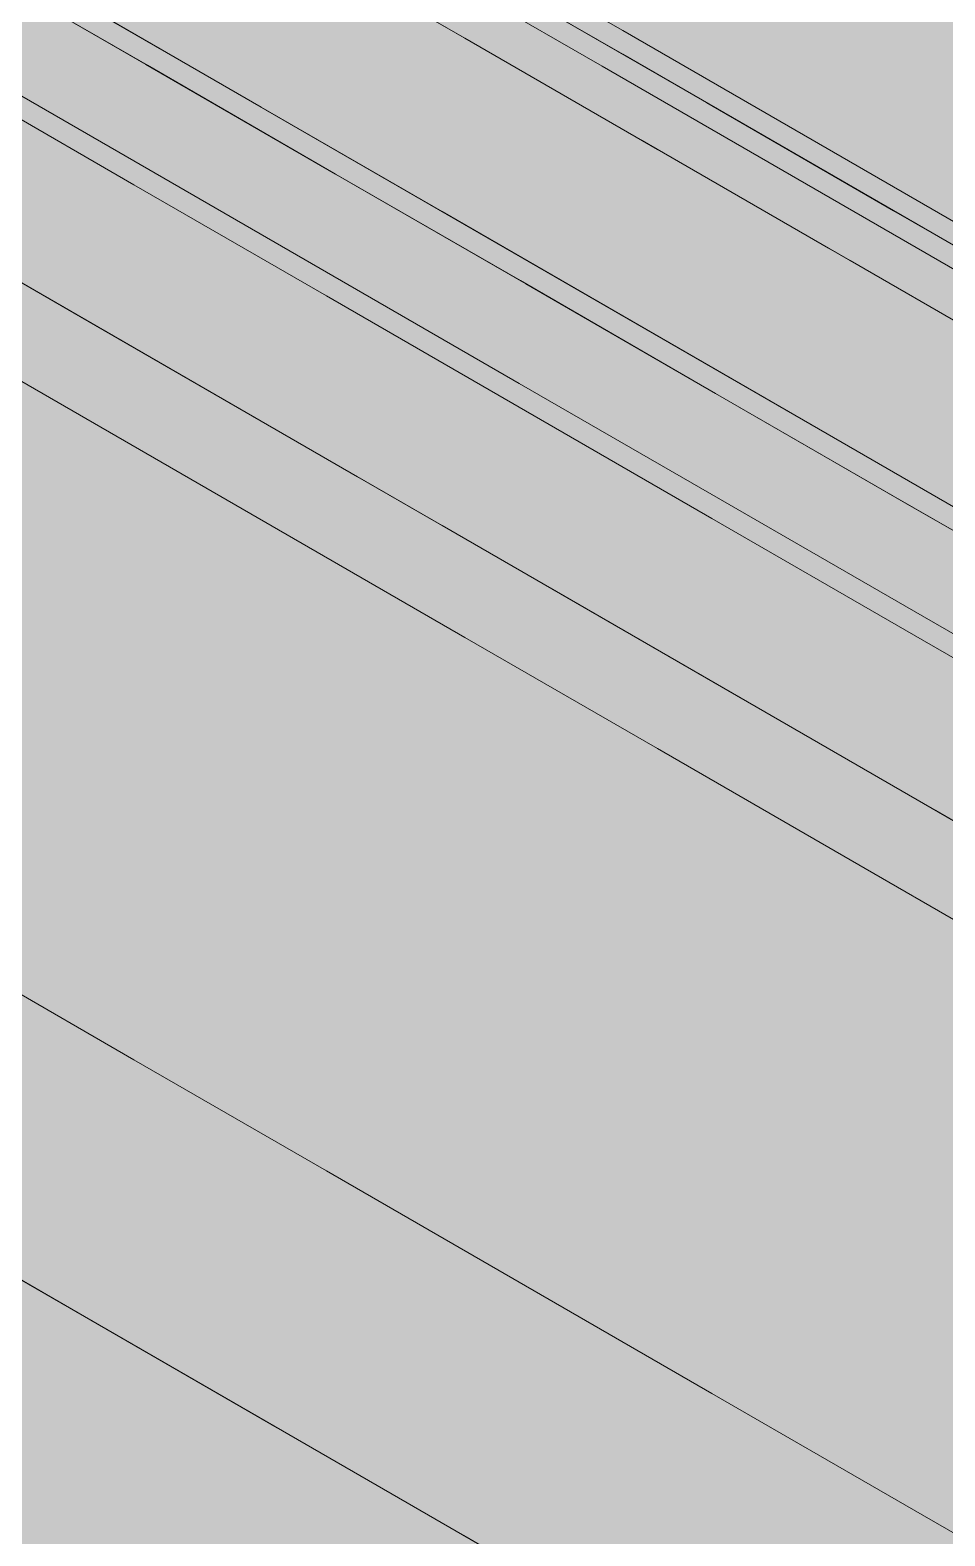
# Model space of a CAD drawing. Header units: metres. Extents: x 349021 to 349543, y 9281040 to 9281959.
# Drawn here: x 349202.9224 to 349203.0446, y 9281044.1978 to 9281044.3988 of the extents above; entities that cross this region are included whole.
import ezdxf

# ---------------------------------------------------------------- set-up
doc = ezdxf.new("R2010")
doc.units = ezdxf.units.M
doc.header["$LTSCALE"] = 0.25
doc.layers.add('ISO-3D', color=7, linetype='CONTINUOUS', lineweight=13)
doc.layers.add('ISO-3D-ARISTAS', color=250, linetype='CONTINUOUS', lineweight=13)

msp = doc.modelspace()

# ---------------------------------------------------------------- linework, layer by layer
at = {"layer": 'ISO-3D', "true_color": 0x9e9d98}
for points in [[(349202.95475, 9281044.38591), (349202.92903, 9281044.40076), (349202.95475, 9281044.41257), (349202.92903, 9281044.42743)], [(349202.92903, 9281044.37409), (349202.9033, 9281044.38895), (349202.92903, 9281044.40076), (349202.9033, 9281044.41561)], [(349202.98048, 9281044.37105), (349202.95475, 9281044.38591), (349202.98048, 9281044.39772), (349202.95475, 9281044.41257)], [(349202.95475, 9281044.35924), (349202.92903, 9281044.37409), (349202.95475, 9281044.38591), (349202.92903, 9281044.40076)], [(349203.0062, 9281044.3562), (349202.98048, 9281044.37105), (349203.0062, 9281044.38287), (349202.98048, 9281044.39772)], [(349202.9363, 9281044.36069), (349202.91057, 9281044.37554), (349202.9363, 9281044.37815), (349202.91057, 9281044.39301)], [(349202.92903, 9281044.34743), (349202.9033, 9281044.36228), (349202.92903, 9281044.37409), (349202.9033, 9281044.38895)], [(349202.98048, 9281044.34439), (349202.95475, 9281044.35924), (349202.98048, 9281044.37105), (349202.95475, 9281044.38591)], [(349203.03193, 9281044.34135), (349203.0062, 9281044.3562), (349203.03193, 9281044.36802), (349203.0062, 9281044.38287)], [(349202.96202, 9281044.34584), (349202.9363, 9281044.36069), (349202.96202, 9281044.3633), (349202.9363, 9281044.37815)], [(349202.9363, 9281044.34323), (349202.91057, 9281044.35808), (349202.9363, 9281044.36069), (349202.91057, 9281044.37554)], [(349202.95475, 9281044.33257), (349202.92903, 9281044.34743), (349202.95475, 9281044.35924), (349202.92903, 9281044.37409)], [(349203.0062, 9281044.32954), (349202.98048, 9281044.34439), (349203.0062, 9281044.3562), (349202.98048, 9281044.37105)], [(349203.05765, 9281044.3265), (349203.03193, 9281044.34135), (349203.05765, 9281044.35316), (349203.03193, 9281044.36802)], [(349202.98775, 9281044.33099), (349202.96202, 9281044.34584), (349202.98775, 9281044.34845), (349202.96202, 9281044.3633)], [(349202.96202, 9281044.32838), (349202.9363, 9281044.34323), (349202.96202, 9281044.34584), (349202.9363, 9281044.36069)], [(349202.98048, 9281044.31772), (349202.95475, 9281044.33257), (349202.98048, 9281044.34439), (349202.95475, 9281044.35924)], [(349202.9363, 9281044.31593), (349202.91057, 9281044.33078), (349202.9363, 9281044.34323), (349202.91057, 9281044.35808)], [(349203.03193, 9281044.31468), (349203.0062, 9281044.32954), (349203.03193, 9281044.34135), (349203.0062, 9281044.3562)], [(349203.01347, 9281044.31613), (349202.98775, 9281044.33099), (349203.01347, 9281044.3336), (349202.98775, 9281044.34845)], [(349202.98775, 9281044.31352), (349202.96202, 9281044.32838), (349202.98775, 9281044.33099), (349202.96202, 9281044.34584)], [(349202.96202, 9281044.30108), (349202.9363, 9281044.31593), (349202.96202, 9281044.32838), (349202.9363, 9281044.34323)], [(349203.0062, 9281044.30287), (349202.98048, 9281044.31772), (349203.0062, 9281044.32954), (349202.98048, 9281044.34439)], [(349203.05765, 9281044.29983), (349203.03193, 9281044.31468), (349203.05765, 9281044.3265), (349203.03193, 9281044.34135)], [(349203.0392, 9281044.30128), (349203.01347, 9281044.31613), (349203.0392, 9281044.31874), (349203.01347, 9281044.3336)], [(349202.9363, 9281044.28863), (349202.91057, 9281044.30348), (349202.9363, 9281044.31593), (349202.91057, 9281044.33078)], [(349203.01347, 9281044.29867), (349202.98775, 9281044.31352), (349203.01347, 9281044.31613), (349202.98775, 9281044.33099)], [(349203.03193, 9281044.28802), (349203.0062, 9281044.30287), (349203.03193, 9281044.31468), (349203.0062, 9281044.32954)], [(349202.98775, 9281044.28622), (349202.96202, 9281044.30108), (349202.98775, 9281044.31352), (349202.96202, 9281044.32838)], [(349203.06492, 9281044.28643), (349203.0392, 9281044.30128), (349203.06492, 9281044.30389), (349203.0392, 9281044.31874)], [(349202.96202, 9281044.27378), (349202.9363, 9281044.28863), (349202.96202, 9281044.30108), (349202.9363, 9281044.31593)], [(349203.0392, 9281044.28382), (349203.01347, 9281044.29867), (349203.0392, 9281044.30128), (349203.01347, 9281044.31613)], [(349203.05765, 9281044.27316), (349203.03193, 9281044.28802), (349203.05765, 9281044.29983), (349203.03193, 9281044.31468)], [(349203.01347, 9281044.27137), (349202.98775, 9281044.28622), (349203.01347, 9281044.29867), (349202.98775, 9281044.31352)], [(349202.9363, 9281044.26133), (349202.91057, 9281044.27618), (349202.9363, 9281044.28863), (349202.91057, 9281044.30348)], [(349202.98775, 9281044.25892), (349202.96202, 9281044.27378), (349202.98775, 9281044.28622), (349202.96202, 9281044.30108)], [(349203.06492, 9281044.26897), (349203.0392, 9281044.28382), (349203.06492, 9281044.28643), (349203.0392, 9281044.30128)], [(349203.0392, 9281044.25652), (349203.01347, 9281044.27137), (349203.0392, 9281044.28382), (349203.01347, 9281044.29867)], [(349202.96202, 9281044.24648), (349202.9363, 9281044.26133), (349202.96202, 9281044.27378), (349202.9363, 9281044.28863)], [(349203.01347, 9281044.24407), (349202.98775, 9281044.25892), (349203.01347, 9281044.27137), (349202.98775, 9281044.28622)], [(349203.06492, 9281044.24167), (349203.0392, 9281044.25652), (349203.06492, 9281044.26897), (349203.0392, 9281044.28382)], [(349202.98775, 9281044.23162), (349202.96202, 9281044.24648), (349202.98775, 9281044.25892), (349202.96202, 9281044.27378)], [(349203.0392, 9281044.22922), (349203.01347, 9281044.24407), (349203.0392, 9281044.25652), (349203.01347, 9281044.27137)], [(349203.01347, 9281044.21677), (349202.98775, 9281044.23162), (349203.01347, 9281044.24407), (349202.98775, 9281044.25892)], [(349203.06492, 9281044.21437), (349203.0392, 9281044.22922), (349203.06492, 9281044.24167), (349203.0392, 9281044.25652)], [(349203.0392, 9281044.20192), (349203.01347, 9281044.21677), (349203.0392, 9281044.22922), (349203.01347, 9281044.24407)], [(349202.9455, 9281044.19292), (349202.92024, 9281044.2075), (349202.9455, 9281044.21792), (349202.92024, 9281044.2325)], [(349203.06492, 9281044.18707), (349203.0392, 9281044.20192), (349203.06492, 9281044.21437), (349203.0392, 9281044.22922)], [(349202.97076, 9281044.17833), (349202.9455, 9281044.19292), (349202.97076, 9281044.20333), (349202.9455, 9281044.21792)], [(349202.9455, 9281044.16792), (349202.92024, 9281044.1825), (349202.9455, 9281044.19292), (349202.92024, 9281044.2075)], [(349202.99602, 9281044.16375), (349202.97076, 9281044.17833), (349202.99602, 9281044.18875), (349202.97076, 9281044.20333)]]:
    msp.add_solid(points, dxfattribs=at)
at = {"layer": 'ISO-3D', "true_color": 0x262a30}
for points in [[(349202.963, 9281044.39717), (349202.9381, 9281044.41155), (349202.963, 9281044.41464), (349202.9381, 9281044.42901)], [(349202.9381, 9281044.39409), (349202.9132, 9281044.40846), (349202.9381, 9281044.41155), (349202.9132, 9281044.42593)], [(349202.9879, 9281044.3828), (349202.963, 9281044.39717), (349202.9879, 9281044.40026), (349202.963, 9281044.41464)], [(349202.963, 9281044.37971), (349202.9381, 9281044.39409), (349202.963, 9281044.39717), (349202.9381, 9281044.41155)], [(349203.00155, 9281044.39556), (349202.97743, 9281044.40948), (349203.00155, 9281044.39873), (349202.97743, 9281044.41266)], [(349203.0128, 9281044.38588), (349202.9879, 9281044.40026), (349203.0128, 9281044.38906), (349202.9879, 9281044.40344)], [(349203.0128, 9281044.36842), (349202.9879, 9281044.3828), (349203.0128, 9281044.38588), (349202.9879, 9281044.40026)], [(349202.9879, 9281044.36534), (349202.963, 9281044.37971), (349202.9879, 9281044.3828), (349202.963, 9281044.39717)], [(349203.02568, 9281044.38163), (349203.00155, 9281044.39556), (349203.02568, 9281044.3848), (349203.00155, 9281044.39873)], [(349202.9363, 9281044.37815), (349202.91057, 9281044.39301), (349202.9363, 9281044.38133), (349202.91057, 9281044.39618)], [(349203.0377, 9281044.37151), (349203.0128, 9281044.38588), (349203.0377, 9281044.37468), (349203.0128, 9281044.38906)], [(349203.0377, 9281044.35405), (349203.0128, 9281044.36842), (349203.0377, 9281044.37151), (349203.0128, 9281044.38588)], [(349203.0498, 9281044.3677), (349203.02568, 9281044.38163), (349203.0498, 9281044.37087), (349203.02568, 9281044.3848)], [(349202.96202, 9281044.3633), (349202.9363, 9281044.37815), (349202.96202, 9281044.36648), (349202.9363, 9281044.38133)], [(349203.0128, 9281044.35096), (349202.9879, 9281044.36534), (349203.0128, 9281044.36842), (349202.9879, 9281044.3828)], [(349203.0626, 9281044.35713), (349203.0377, 9281044.37151), (349203.0626, 9281044.36031), (349203.0377, 9281044.37468)], [(349203.0626, 9281044.33967), (349203.0377, 9281044.35405), (349203.0626, 9281044.35713), (349203.0377, 9281044.37151)], [(349203.0377, 9281044.33658), (349203.0128, 9281044.35096), (349203.0377, 9281044.35405), (349203.0128, 9281044.36842)], [(349202.98775, 9281044.34845), (349202.96202, 9281044.3633), (349202.98775, 9281044.35162), (349202.96202, 9281044.36648)], [(349203.0626, 9281044.32221), (349203.0377, 9281044.33658), (349203.0626, 9281044.33967), (349203.0377, 9281044.35405)], [(349203.01347, 9281044.3336), (349202.98775, 9281044.34845), (349203.01347, 9281044.33677), (349202.98775, 9281044.35162)], [(349203.0392, 9281044.31874), (349203.01347, 9281044.3336), (349203.0392, 9281044.32192), (349203.01347, 9281044.33677)], [(349203.06492, 9281044.30389), (349203.0392, 9281044.31874), (349203.06492, 9281044.30707), (349203.0392, 9281044.32192)]]:
    msp.add_solid(points, dxfattribs=at)
at = {"layer": 'ISO-3D', "true_color": 0x9e9c96}
for points in [[(349202.9363, 9281044.41103), (349202.91057, 9281044.39618), (349202.91057, 9281044.42589), (349202.88485, 9281044.41103)], [(349202.98775, 9281044.41103), (349202.96202, 9281044.39618), (349202.96202, 9281044.42589), (349202.9363, 9281044.41103)], [(349203.0392, 9281044.41103), (349203.01347, 9281044.39618), (349203.01347, 9281044.42589), (349202.98775, 9281044.41103)], [(349203.09065, 9281044.41103), (349203.06492, 9281044.39618), (349203.06492, 9281044.42589), (349203.0392, 9281044.41103)], [(349202.96202, 9281044.39618), (349202.9363, 9281044.38133), (349202.9363, 9281044.41103), (349202.91057, 9281044.39618)], [(349203.01347, 9281044.39618), (349202.98775, 9281044.38133), (349202.98775, 9281044.41103), (349202.96202, 9281044.39618)], [(349203.06492, 9281044.39618), (349203.0392, 9281044.38133), (349203.0392, 9281044.41103), (349203.01347, 9281044.39618)], [(349202.98775, 9281044.38133), (349202.96202, 9281044.36648), (349202.96202, 9281044.39618), (349202.9363, 9281044.38133)], [(349203.0392, 9281044.38133), (349203.01347, 9281044.36648), (349203.01347, 9281044.39618), (349202.98775, 9281044.38133)], [(349203.09065, 9281044.38133), (349203.06492, 9281044.36648), (349203.06492, 9281044.39618), (349203.0392, 9281044.38133)], [(349203.01347, 9281044.36648), (349202.98775, 9281044.35162), (349202.98775, 9281044.38133), (349202.96202, 9281044.36648)], [(349203.06492, 9281044.36648), (349203.0392, 9281044.35162), (349203.0392, 9281044.38133), (349203.01347, 9281044.36648)], [(349203.0392, 9281044.35162), (349203.01347, 9281044.33677), (349203.01347, 9281044.36648), (349202.98775, 9281044.35162)], [(349203.09065, 9281044.35162), (349203.06492, 9281044.33677), (349203.06492, 9281044.36648), (349203.0392, 9281044.35162)], [(349203.06492, 9281044.33677), (349203.0392, 9281044.32192), (349203.0392, 9281044.35162), (349203.01347, 9281044.33677)], [(349203.09065, 9281044.32192), (349203.06492, 9281044.30707), (349203.06492, 9281044.33677), (349203.0392, 9281044.32192)]]:
    msp.add_solid(points, dxfattribs=at)
at = {"layer": 'ISO-3D', "true_color": 0xb0aea8}
for points in [[(349202.95434, 9281044.41281), (349202.9296, 9281044.39853), (349202.92944, 9281044.42719), (349202.9047, 9281044.4129)], [(349202.9296, 9281044.39853), (349202.90485, 9281044.38424), (349202.9047, 9281044.4129), (349202.87995, 9281044.39862)], [(349202.97924, 9281044.39844), (349202.9545, 9281044.38415), (349202.95434, 9281044.41281), (349202.9296, 9281044.39853)], [(349202.9545, 9281044.38415), (349202.92975, 9281044.36986), (349202.9296, 9281044.39853), (349202.90485, 9281044.38424)], [(349203.00414, 9281044.38406), (349202.9794, 9281044.36977), (349202.97924, 9281044.39844), (349202.9545, 9281044.38415)], [(349202.92975, 9281044.36986), (349202.90501, 9281044.35558), (349202.90485, 9281044.38424), (349202.88011, 9281044.36995)], [(349202.9794, 9281044.36977), (349202.95465, 9281044.35549), (349202.9545, 9281044.38415), (349202.92975, 9281044.36986)], [(349203.02904, 9281044.36968), (349203.0043, 9281044.3554), (349203.00414, 9281044.38406), (349202.9794, 9281044.36977)], [(349202.95465, 9281044.35549), (349202.92991, 9281044.3412), (349202.92975, 9281044.36986), (349202.90501, 9281044.35558)], [(349203.0043, 9281044.3554), (349202.97955, 9281044.34111), (349202.9794, 9281044.36977), (349202.95465, 9281044.35549)], [(349203.05394, 9281044.35531), (349203.0292, 9281044.34102), (349203.02904, 9281044.36968), (349203.0043, 9281044.3554)], [(349202.92991, 9281044.3412), (349202.90517, 9281044.32692), (349202.90501, 9281044.35558), (349202.88027, 9281044.34129)], [(349202.97955, 9281044.34111), (349202.95481, 9281044.32683), (349202.95465, 9281044.35549), (349202.92991, 9281044.3412)], [(349203.0292, 9281044.34102), (349203.00446, 9281044.32674), (349203.0043, 9281044.3554), (349202.97955, 9281044.34111)], [(349203.07884, 9281044.34093), (349203.0541, 9281044.32665), (349203.05394, 9281044.35531), (349203.0292, 9281044.34102)], [(349202.95481, 9281044.32683), (349202.93007, 9281044.31254), (349202.92991, 9281044.3412), (349202.90517, 9281044.32692)], [(349203.00446, 9281044.32674), (349202.97971, 9281044.31245), (349202.97955, 9281044.34111), (349202.95481, 9281044.32683)], [(349203.0541, 9281044.32665), (349203.02936, 9281044.31236), (349203.0292, 9281044.34102), (349203.00446, 9281044.32674)], [(349202.93007, 9281044.31254), (349202.90532, 9281044.29825), (349202.90517, 9281044.32692), (349202.88042, 9281044.31263)], [(349202.97971, 9281044.31245), (349202.95497, 9281044.29816), (349202.95481, 9281044.32683), (349202.93007, 9281044.31254)], [(349203.02936, 9281044.31236), (349203.00461, 9281044.29807), (349203.00446, 9281044.32674), (349202.97971, 9281044.31245)], [(349203.079, 9281044.31227), (349203.05426, 9281044.29798), (349203.0541, 9281044.32665), (349203.02936, 9281044.31236)], [(349202.95497, 9281044.29816), (349202.93022, 9281044.28388), (349202.93007, 9281044.31254), (349202.90532, 9281044.29825)], [(349203.00461, 9281044.29807), (349202.97987, 9281044.28379), (349202.97971, 9281044.31245), (349202.95497, 9281044.29816)], [(349203.05426, 9281044.29798), (349203.02951, 9281044.2837), (349203.02936, 9281044.31236), (349203.00461, 9281044.29807)], [(349202.93022, 9281044.28388), (349202.90548, 9281044.26959), (349202.90532, 9281044.29825), (349202.88058, 9281044.28397)], [(349202.97987, 9281044.28379), (349202.95512, 9281044.2695), (349202.95497, 9281044.29816), (349202.93022, 9281044.28388)], [(349203.02951, 9281044.2837), (349203.00477, 9281044.26941), (349203.00461, 9281044.29807), (349202.97987, 9281044.28379)], [(349203.07916, 9281044.28361), (349203.05441, 9281044.26932), (349203.05426, 9281044.29798), (349203.02951, 9281044.2837)], [(349202.95512, 9281044.2695), (349202.93038, 9281044.25522), (349202.93022, 9281044.28388), (349202.90548, 9281044.26959)], [(349203.00477, 9281044.26941), (349202.98003, 9281044.25513), (349202.97987, 9281044.28379), (349202.95512, 9281044.2695)], [(349203.05441, 9281044.26932), (349203.02967, 9281044.25504), (349203.02951, 9281044.2837), (349203.00477, 9281044.26941)], [(349202.9363, 9281044.26133), (349202.91087, 9281044.24665), (349202.91057, 9281044.27618), (349202.88514, 9281044.2615)], [(349202.93038, 9281044.25522), (349202.90564, 9281044.24093), (349202.90548, 9281044.26959), (349202.88074, 9281044.25531)], [(349202.98003, 9281044.25513), (349202.95528, 9281044.24084), (349202.95512, 9281044.2695), (349202.93038, 9281044.25522)], [(349203.02967, 9281044.25504), (349203.00493, 9281044.24075), (349203.00477, 9281044.26941), (349202.98003, 9281044.25513)], [(349203.07931, 9281044.25495), (349203.05457, 9281044.24066), (349203.05441, 9281044.26932), (349203.02967, 9281044.25504)], [(349202.96202, 9281044.24648), (349202.93659, 9281044.23179), (349202.9363, 9281044.26133), (349202.91087, 9281044.24665)], [(349202.95528, 9281044.24084), (349202.93054, 9281044.22655), (349202.93038, 9281044.25522), (349202.90564, 9281044.24093)], [(349203.00493, 9281044.24075), (349202.98018, 9281044.22646), (349202.98003, 9281044.25513), (349202.95528, 9281044.24084)], [(349203.05457, 9281044.24066), (349203.02983, 9281044.22637), (349203.02967, 9281044.25504), (349203.00493, 9281044.24075)], [(349202.93659, 9281044.23179), (349202.91116, 9281044.21711), (349202.91087, 9281044.24665), (349202.88543, 9281044.23196)], [(349202.98775, 9281044.23162), (349202.96232, 9281044.21694), (349202.96202, 9281044.24648), (349202.93659, 9281044.23179)], [(349202.98018, 9281044.22646), (349202.95544, 9281044.21218), (349202.95528, 9281044.24084), (349202.93054, 9281044.22655)], [(349203.02983, 9281044.22637), (349203.00508, 9281044.21209), (349203.00493, 9281044.24075), (349202.98018, 9281044.22646)], [(349203.07947, 9281044.22628), (349203.05473, 9281044.212), (349203.05457, 9281044.24066), (349203.02983, 9281044.22637)], [(349202.96232, 9281044.21694), (349202.93688, 9281044.20226), (349202.93659, 9281044.23179), (349202.91116, 9281044.21711)], [(349203.01347, 9281044.21677), (349202.98804, 9281044.20209), (349202.98775, 9281044.23162), (349202.96232, 9281044.21694)], [(349203.00508, 9281044.21209), (349202.98034, 9281044.1978), (349202.98018, 9281044.22646), (349202.95544, 9281044.21218)], [(349203.05473, 9281044.212), (349203.02998, 9281044.19771), (349203.02983, 9281044.22637), (349203.00508, 9281044.21209)], [(349202.93688, 9281044.20226), (349202.91145, 9281044.18757), (349202.91116, 9281044.21711), (349202.88573, 9281044.20243)], [(349202.98804, 9281044.20209), (349202.96261, 9281044.1874), (349202.96232, 9281044.21694), (349202.93688, 9281044.20226)], [(349203.0392, 9281044.20192), (349203.01377, 9281044.18724), (349203.01347, 9281044.21677), (349202.98804, 9281044.20209)], [(349203.02998, 9281044.19771), (349203.00524, 9281044.18343), (349203.00508, 9281044.21209), (349202.98034, 9281044.1978)], [(349203.07963, 9281044.19762), (349203.05488, 9281044.18334), (349203.05473, 9281044.212), (349203.02998, 9281044.19771)], [(349202.96261, 9281044.1874), (349202.93718, 9281044.17272), (349202.93688, 9281044.20226), (349202.91145, 9281044.18757)], [(349203.01377, 9281044.18724), (349202.98833, 9281044.17255), (349202.98804, 9281044.20209), (349202.96261, 9281044.1874)], [(349203.06492, 9281044.18707), (349203.03949, 9281044.17238), (349203.0392, 9281044.20192), (349203.01377, 9281044.18724)]]:
    msp.add_solid(points, dxfattribs=at)
at = {"layer": 'ISO-3D', "true_color": 0x8e8d88}
for points in [[(349202.92918, 9281044.38147), (349202.90505, 9281044.39539), (349202.92918, 9281044.40242), (349202.90505, 9281044.41634)], [(349202.9533, 9281044.36754), (349202.92918, 9281044.38147), (349202.9533, 9281044.38849), (349202.92918, 9281044.40242)], [(349202.92918, 9281044.36052), (349202.90505, 9281044.37444), (349202.92918, 9281044.38147), (349202.90505, 9281044.39539)], [(349202.97743, 9281044.35361), (349202.9533, 9281044.36754), (349202.97743, 9281044.37456), (349202.9533, 9281044.38849)], [(349202.9533, 9281044.34659), (349202.92918, 9281044.36052), (349202.9533, 9281044.36754), (349202.92918, 9281044.38147)], [(349203.00155, 9281044.33968), (349202.97743, 9281044.35361), (349203.00155, 9281044.36063), (349202.97743, 9281044.37456)], [(349202.97743, 9281044.33266), (349202.9533, 9281044.34659), (349202.97743, 9281044.35361), (349202.9533, 9281044.36754)], [(349203.02568, 9281044.32575), (349203.00155, 9281044.33968), (349203.02568, 9281044.3467), (349203.00155, 9281044.36063)], [(349203.00155, 9281044.31873), (349202.97743, 9281044.33266), (349203.00155, 9281044.33968), (349202.97743, 9281044.35361)], [(349203.0498, 9281044.31182), (349203.02568, 9281044.32575), (349203.0498, 9281044.33277), (349203.02568, 9281044.3467)], [(349203.02568, 9281044.3048), (349203.00155, 9281044.31873), (349203.02568, 9281044.32575), (349203.00155, 9281044.33968)], [(349203.0498, 9281044.29087), (349203.02568, 9281044.3048), (349203.0498, 9281044.31182), (349203.02568, 9281044.32575)]]:
    msp.add_solid(points, dxfattribs=at)
at = {"layer": 'ISO-3D', "true_color": 0x2b2e35}
for points in [[(349203.03067, 9281044.39938), (349203.01555, 9281044.39065), (349203.00577, 9281044.41375), (349202.99065, 9281044.40502)], [(349202.94062, 9281044.39581), (349202.93787, 9281044.39422), (349202.91525, 9281044.41045), (349202.9125, 9281044.40887)], [(349203.00155, 9281044.39556), (349202.9988, 9281044.39397), (349202.97743, 9281044.40948), (349202.97468, 9281044.4079)], [(349203.0707, 9281044.39373), (349203.05557, 9281044.385), (349203.0458, 9281044.40811), (349203.03067, 9281044.39938)], [(349203.01555, 9281044.39065), (349203.0128, 9281044.38906), (349202.99065, 9281044.40502), (349202.9879, 9281044.40344)], [(349203.05557, 9281044.385), (349203.04045, 9281044.37627), (349203.03067, 9281044.39938), (349203.01555, 9281044.39065)], [(349202.96598, 9281044.38117), (349202.96323, 9281044.37958), (349202.94062, 9281044.39581), (349202.93787, 9281044.39422)], [(349203.02568, 9281044.38163), (349203.02293, 9281044.38004), (349203.00155, 9281044.39556), (349202.9988, 9281044.39397)], [(349203.04045, 9281044.37627), (349203.0377, 9281044.37468), (349203.01555, 9281044.39065), (349203.0128, 9281044.38906)], [(349203.08048, 9281044.37063), (349203.06535, 9281044.36189), (349203.05557, 9281044.385), (349203.04045, 9281044.37627)], [(349202.99135, 9281044.36652), (349202.9886, 9281044.36493), (349202.96598, 9281044.38117), (349202.96323, 9281044.37958)], [(349203.0498, 9281044.3677), (349203.04705, 9281044.36611), (349203.02568, 9281044.38163), (349203.02293, 9281044.38004)], [(349203.06535, 9281044.36189), (349203.0626, 9281044.36031), (349203.04045, 9281044.37627), (349203.0377, 9281044.37468)], [(349202.94044, 9281044.35401), (349202.92903, 9281044.34743), (349202.91471, 9281044.36887), (349202.9033, 9281044.36228)], [(349203.01671, 9281044.35188), (349203.01396, 9281044.35029), (349202.99135, 9281044.36652), (349202.9886, 9281044.36493)], [(349202.96616, 9281044.33916), (349202.95475, 9281044.33257), (349202.94044, 9281044.35401), (349202.92903, 9281044.34743)], [(349203.04208, 9281044.33723), (349203.03933, 9281044.33564), (349203.01671, 9281044.35188), (349203.01396, 9281044.35029)], [(349202.99189, 9281044.32431), (349202.98048, 9281044.31772), (349202.96616, 9281044.33916), (349202.95475, 9281044.33257)], [(349203.06744, 9281044.32259), (349203.06469, 9281044.321), (349203.04208, 9281044.33723), (349203.03933, 9281044.33564)], [(349203.01761, 9281044.30946), (349203.0062, 9281044.30287), (349202.99189, 9281044.32431), (349202.98048, 9281044.31772)], [(349203.04334, 9281044.2946), (349203.03193, 9281044.28802), (349203.01761, 9281044.30946), (349203.0062, 9281044.30287)], [(349203.06906, 9281044.27975), (349203.05765, 9281044.27316), (349203.04334, 9281044.2946), (349203.03193, 9281044.28802)]]:
    msp.add_solid(points, dxfattribs=at)
at = {"layer": 'ISO-3D-ARISTAS', "color": 250}
for p, q in [((349202.95434, 9281044.41281), (349202.97924, 9281044.39844)), ((349202.95475, 9281044.41257), (349202.98048, 9281044.39772)), ((349202.97743, 9281044.41266), (349203.00155, 9281044.39873)), ((349202.91525, 9281044.41045), (349202.94062, 9281044.39581)), ((349202.97743, 9281044.40948), (349203.00155, 9281044.39556)), ((349203.00155, 9281044.39556), (349202.97743, 9281044.40948)), ((349202.93787, 9281044.39422), (349202.9125, 9281044.40887)), ((349202.9381, 9281044.39409), (349202.9132, 9281044.40846)), ((349202.9988, 9281044.39397), (349202.97468, 9281044.4079)), ((349202.9879, 9281044.40344), (349203.0128, 9281044.38906)), ((349203.0128, 9281044.38906), (349202.9879, 9281044.40344)), ((349202.92918, 9281044.40242), (349202.9533, 9281044.38849)), ((349202.97924, 9281044.39844), (349203.00414, 9281044.38406)), ((349202.98048, 9281044.39772), (349203.0062, 9281044.38287)), ((349203.00155, 9281044.39873), (349203.02568, 9281044.3848)), ((349202.9363, 9281044.38133), (349202.91057, 9281044.39618)), ((349202.91057, 9281044.39618), (349202.9363, 9281044.38133)), ((349202.94062, 9281044.39581), (349202.96598, 9281044.38117)), ((349203.02568, 9281044.38163), (349203.00155, 9281044.39556)), ((349203.00155, 9281044.39556), (349203.02568, 9281044.38163)), ((349202.96323, 9281044.37958), (349202.93787, 9281044.39422)), ((349202.963, 9281044.37971), (349202.9381, 9281044.39409)), ((349203.02293, 9281044.38004), (349202.9988, 9281044.39397)), ((349202.91057, 9281044.39301), (349202.9363, 9281044.37815)), ((349202.9363, 9281044.37815), (349202.91057, 9281044.39301)), ((349203.0377, 9281044.37468), (349203.0128, 9281044.38906)), ((349203.0128, 9281044.38906), (349203.0377, 9281044.37468)), ((349202.9533, 9281044.38849), (349202.97743, 9281044.37456)), ((349203.00414, 9281044.38406), (349203.02904, 9281044.36968)), ((349203.02568, 9281044.3848), (349203.0498, 9281044.37087)), ((349202.96202, 9281044.36648), (349202.9363, 9281044.38133)), ((349202.9363, 9281044.38133), (349202.96202, 9281044.36648)), ((349202.96598, 9281044.38117), (349202.99135, 9281044.36652)), ((349203.0062, 9281044.38287), (349203.03193, 9281044.36802)), ((349203.0498, 9281044.3677), (349203.02568, 9281044.38163)), ((349203.02568, 9281044.38163), (349203.0498, 9281044.3677)), ((349202.9879, 9281044.36534), (349202.963, 9281044.37971)), ((349202.9886, 9281044.36493), (349202.96323, 9281044.37958)), ((349203.04705, 9281044.36611), (349203.02293, 9281044.38004)), ((349202.9363, 9281044.37815), (349202.96202, 9281044.3633)), ((349202.96202, 9281044.3633), (349202.9363, 9281044.37815)), ((349202.92918, 9281044.36052), (349202.90505, 9281044.37444)), ((349202.97743, 9281044.37456), (349203.00155, 9281044.36063)), ((349203.0626, 9281044.36031), (349203.0377, 9281044.37468)), ((349203.0377, 9281044.37468), (349203.0626, 9281044.36031)), ((349203.02904, 9281044.36968), (349203.05394, 9281044.35531)), ((349202.91471, 9281044.36887), (349202.94044, 9281044.35401)), ((349203.03193, 9281044.36802), (349203.05765, 9281044.35316)), ((349202.98775, 9281044.35162), (349202.96202, 9281044.36648)), ((349202.96202, 9281044.36648), (349202.98775, 9281044.35162)), ((349203.0128, 9281044.35096), (349202.9879, 9281044.36534)), ((349203.01396, 9281044.35029), (349202.9886, 9281044.36493)), ((349202.99135, 9281044.36652), (349203.01671, 9281044.35188)), ((349202.96202, 9281044.3633), (349202.98775, 9281044.34845)), ((349202.98775, 9281044.34845), (349202.96202, 9281044.3633)), ((349202.92903, 9281044.34743), (349202.9033, 9281044.36228)), ((349202.92903, 9281044.34743), (349202.9033, 9281044.36228)), ((349202.9533, 9281044.34659), (349202.92918, 9281044.36052)), ((349203.00155, 9281044.36063), (349203.02568, 9281044.3467)), ((349202.94044, 9281044.35401), (349202.96616, 9281044.33916)), ((349203.01347, 9281044.33677), (349202.98775, 9281044.35162)), ((349202.98775, 9281044.35162), (349203.01347, 9281044.33677)), ((349203.0377, 9281044.33658), (349203.0128, 9281044.35096)), ((349203.01671, 9281044.35188), (349203.04208, 9281044.33723)), ((349203.03933, 9281044.33564), (349203.01396, 9281044.35029)), ((349202.95475, 9281044.33257), (349202.92903, 9281044.34743)), ((349202.95475, 9281044.33257), (349202.92903, 9281044.34743)), ((349202.98775, 9281044.34845), (349203.01347, 9281044.3336)), ((349203.01347, 9281044.3336), (349202.98775, 9281044.34845)), ((349202.97743, 9281044.33266), (349202.9533, 9281044.34659)), ((349203.02568, 9281044.3467), (349203.0498, 9281044.33277)), ((349202.96616, 9281044.33916), (349202.99189, 9281044.32431)), ((349203.0392, 9281044.32192), (349203.01347, 9281044.33677)), ((349203.01347, 9281044.33677), (349203.0392, 9281044.32192)), ((349203.04208, 9281044.33723), (349203.06744, 9281044.32259)), ((349203.0626, 9281044.32221), (349203.0377, 9281044.33658)), ((349203.06469, 9281044.321), (349203.03933, 9281044.33564)), ((349203.01347, 9281044.3336), (349203.0392, 9281044.31874)), ((349203.0392, 9281044.31874), (349203.01347, 9281044.3336)), ((349202.98048, 9281044.31772), (349202.95475, 9281044.33257)), ((349202.98048, 9281044.31772), (349202.95475, 9281044.33257)), ((349203.00155, 9281044.31873), (349202.97743, 9281044.33266)), ((349202.99189, 9281044.32431), (349203.01761, 9281044.30946)), ((349203.06492, 9281044.30707), (349203.0392, 9281044.32192)), ((349203.0392, 9281044.32192), (349203.06492, 9281044.30707)), ((349203.02568, 9281044.3048), (349203.00155, 9281044.31873)), ((349203.0392, 9281044.31874), (349203.06492, 9281044.30389)), ((349203.06492, 9281044.30389), (349203.0392, 9281044.31874)), ((349203.0062, 9281044.30287), (349202.98048, 9281044.31772)), ((349203.0062, 9281044.30287), (349202.98048, 9281044.31772)), ((349203.01761, 9281044.30946), (349203.04334, 9281044.2946)), ((349203.0498, 9281044.29087), (349203.02568, 9281044.3048)), ((349203.03193, 9281044.28802), (349203.0062, 9281044.30287)), ((349203.03193, 9281044.28802), (349203.0062, 9281044.30287)), ((349203.04334, 9281044.2946), (349203.06906, 9281044.27975)), ((349203.05765, 9281044.27316), (349203.03193, 9281044.28802)), ((349203.05765, 9281044.27316), (349203.03193, 9281044.28802)), ((349202.9363, 9281044.26133), (349202.91057, 9281044.27618)), ((349202.91057, 9281044.27618), (349202.9363, 9281044.26133)), ((349202.96202, 9281044.24648), (349202.9363, 9281044.26133)), ((349202.9363, 9281044.26133), (349202.96202, 9281044.24648)), ((349202.98775, 9281044.23162), (349202.96202, 9281044.24648)), ((349202.96202, 9281044.24648), (349202.98775, 9281044.23162)), ((349202.93054, 9281044.22655), (349202.90564, 9281044.24093)), ((349202.92024, 9281044.2325), (349202.9455, 9281044.21792)), ((349203.01347, 9281044.21677), (349202.98775, 9281044.23162)), ((349202.98775, 9281044.23162), (349203.01347, 9281044.21677)), ((349202.95544, 9281044.21218), (349202.93054, 9281044.22655)), ((349202.9455, 9281044.21792), (349202.97076, 9281044.20333)), ((349203.0392, 9281044.20192), (349203.01347, 9281044.21677)), ((349203.01347, 9281044.21677), (349203.0392, 9281044.20192)), ((349202.98034, 9281044.1978), (349202.95544, 9281044.21218)), ((349202.97076, 9281044.20333), (349202.99602, 9281044.18875)), ((349203.06492, 9281044.18707), (349203.0392, 9281044.20192)), ((349203.0392, 9281044.20192), (349203.06492, 9281044.18707)), ((349203.00524, 9281044.18343), (349202.98034, 9281044.1978))]:
    msp.add_line(p, q, dxfattribs=at)

doc.saveas('drawing.dxf')
